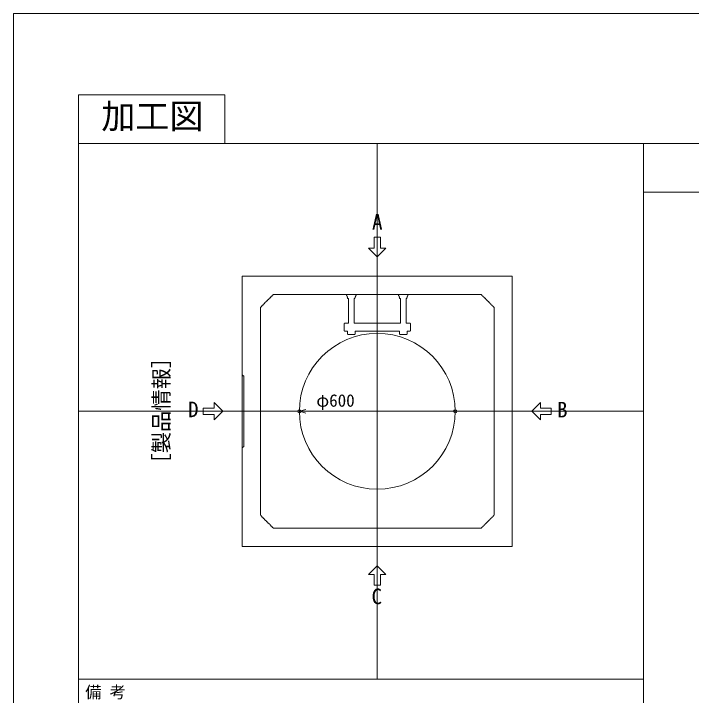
# Model space of a CAD drawing. Units: millimetres, scale not verified. Extents: x -3712 to 3712, y -2625 to 2625.
# Drawn here: x -3712 to -1103, y 0 to 2625 of the extents above; entities that cross this region are included whole.
import ezdxf
from ezdxf.enums import TextEntityAlignment as Align

# ---------------------------------------------------------------- set-up
doc = ezdxf.new("R2010")
doc.units = ezdxf.units.MM
doc.header["$LTSCALE"] = 25
doc.header["$PDMODE"] = 32
doc.header["$PDSIZE"] = 12.5
doc.linetypes.add('LONG_DASHED1', pattern=[7, 6, -1])
for name, color, linetype, lineweight in [('0-0_D-TTL', 7, 'Continuous', 9), ('0-1_Defpoints', 7, 'Continuous', 9), ('0-2_D-TTL-FRAM1', 134, 'Continuous', 9), ('0-3_D-TTL-TXT', 7, 'Continuous', 9), ('0-4_D-STR-TXT', 7, 'Continuous', 9), ('0-5_0', 134, 'Continuous', 9), ('0-6_D-STR-DIM', 3, 'Continuous', 9), ('0-7_D-STR-STR3', 2, 'LONG_DASHED1', 9), ('0-8_D-STR', 7, 'LONG_DASHED1', 9), ('0-9_D-STR-STR1', 7, 'Continuous', 9)]:
    doc.layers.add(name, color=color, linetype=linetype, lineweight=lineweight)
doc.styles.add('ＭＳ ゴシック', font='')
doc.styles.get('ＭＳ ゴシック').set_extended_font_data('MS Gothic')

# ---------------------------------------------------------------- blocks, each defined once
blk = doc.blocks.new('A$C4DE05FD1')
at = {"layer": '0-0_D-TTL', "color": 134}
for p, q in [((5000, 98750), (5000, 5000)), ((5000, 95000), (143500, 95000))]:
    blk.add_line(p, q, dxfattribs=at)
blk.add_lwpolyline([(5000, 98750), (16250, 98750), (16250, 95000)], dxfattribs=at)
at = {"layer": '0-1_Defpoints', "color": 134}
for q in [(0, 0), (148500, 105000)]:
    blk.add_line((0, 105000), q, dxfattribs=at)
at = {"layer": '0-3_D-TTL-TXT', "style": 'ＭＳ ゴシック'}
blk.add_text('加工図', height=1924, dxfattribs=at).set_placement((6749.8, 95559.3), align=Align.BOTTOM_LEFT)
blk = doc.blocks.new('_Open30')
at = {"layer": '0-5_0', "color": 7}
blk.add_line((0, 0), (-25, 0), dxfattribs=at)
blk.add_lwpolyline([(-25, 6.7), (0, 0), (-25, -6.7)], dxfattribs=at)
blk = doc.blocks.new('A$C1BF34DBF')
at = {"layer": '0-7_D-STR-STR3'}
for p, q in [((-2043.8, 0), (-2956.2, 0)), ((-2956.2, 0), (-2956.2, -100)), ((-2043.8, 0), (-2043.8, -100)), ((2043.8, 0), (2956.2, 0)), ((2043.8, 0), (2043.8, -100)), ((2956.2, 0), (2956.2, -100)), ((-2775, -375), (-2850, -375)), ((-2775, -2775), (-2775, -375)), ((-2225, -375), (-2150, -375)), ((-2225, -2775), (-2225, -375)), ((2225, -375), (2150, -375)), ((2225, -2775), (2225, -375)), ((2775, -2775), (2775, -375)), ((2775, -375), (2850, -375)), ((-3187.5, -3475), (-3187.5, -2825)), ((-2775, -2775), (-3137.5, -2775)), ((-2225, -2775), (2225, -2775)), ((2775, -2775), (3137.5, -2775)), ((3187.5, -3475), (3187.5, -2825)), ((-3137.5, -3525), (-2875, -3525)), ((-2875, -3525), (-2875, -3762.5)), ((-2775, -3862.5), (-2225, -3862.5)), ((-2125, -3525), (-2125, -3762.5)), ((-2125, -3525), (2125, -3525)), ((2125, -3525), (2125, -3762.5)), ((2225, -3862.5), (2775, -3862.5)), ((2875, -3525), (2875, -3762.5)), ((3137.5, -3525), (2875, -3525))]:
    blk.add_line(p, q, dxfattribs=at)
for centre, radius, start, end in [((-3348.8, -409.7), 500, 3.97846, 38.27098), ((-1651.2, -409.7), 500, 141.72902, 176.02154), ((1651.2, -409.7), 500, 3.97846, 38.27098), ((3348.8, -409.7), 500, 141.72902, 176.02154), ((-3137.5, -2825), 50, 90, 180), ((3137.5, -2825), 50, 0, 90), ((-3137.5, -3475), 50, 180, 270), ((-2775, -3762.5), 100, 180, 270), ((-2225, -3762.5), 100, 270, 0), ((2225, -3762.5), 100, 180, 270), ((2775, -3762.5), 100, 270, 0), ((3137.5, -3475), 50, 270, 0)]:
    blk.add_arc(centre, radius, start, end, dxfattribs=at)
blk = doc.blocks.new('A$C70CC1A47')
at = {"layer": '0-9_D-STR-STR1', "linetype": 'LONG_DASHED1'}
for p, q in [((0, 3525), (150, 3375)), ((150, -3375), (150, 3375)), ((150, -3375), (0, -3525))]:
    blk.add_line(p, q, dxfattribs=at)
blk = doc.blocks.new('A$C02134B48')
at = {"layer": '0-8_D-STR'}
for p, q in [((-10000, 11250), (-11250, 10000)), ((-10000, 11250), (10000, 11250)), ((10000, 11250), (11250, 10000)), ((-11250, -10000), (-11250, 10000)), ((11250, 10000), (11250, -10000)), ((-10000, -11250), (-11250, -10000)), ((10000, -11250), (11250, -10000)), ((10000, -11250), (-10000, -11250))]:
    blk.add_line(p, q, dxfattribs=at)
at = {"layer": '0-8_D-STR', "linetype": 'Continuous'}
blk.add_lwpolyline([(-13000, 13000), (13000, 13000), (13000, -13000), (-13000, -13000)], close=True, dxfattribs=at)
blk.add_circle((0, 0), 7500, dxfattribs=at)
at = {"layer": '0-9_D-STR-STR1'}
blk.add_blockref('A$C70CC1A47', (-13000, 0), dxfattribs=at)
blk = doc.blocks.new('A$C70677664')
at = {"layer": '0-2_D-TTL-FRAM1'}
for p, q in [((0, 60937.5), (54375, 60937.5)), ((0, 60937.5), (0, 0)), ((54375, 60937.5), (54375, 0)), ((0, 56250), (54375, 56250)), ((0, 24062.5), (54375, 24062.5)), ((7767.9, 24062.5), (7767.9, 14062.5)), ((15535.7, 24062.5), (15535.7, 14062.5)), ((23303.6, 24062.5), (23303.6, 14062.5)), ((31071.4, 24062.5), (31071.4, 14062.5)), ((38839.3, 24062.5), (38839.3, 14062.5)), ((46607.1, 24062.5), (46607.1, 14062.5)), ((0, 21875), (54375, 21875)), ((0, 14062.5), (54375, 14062.5)), ((34062.5, 14062.5), (34062.5, 0)), ((34062.5, 10937.5), (54375, 10937.5)), ((625, 9375), (33125, 9375)), ((625, 4687.5), (33125, 4687.5)), ((0, 0), (54375, 0))]:
    blk.add_line(p, q, dxfattribs=at)
at = {"layer": '0-3_D-TTL-TXT', "style": 'ＭＳ ゴシック'}
for s, height, p in [('備 考', 1143, (643.5, 58775.3)), ('担当営業', 1143, (810.4, 22231.8)), ('受\u3000注', 1143, (9304.7, 22231.8)), ('作\u3000図', 1143, (17072.6, 22231.8)), ('墨だし', 1143, (24913, 22231.8)), ('加\u3000工', 1143, (32608.3, 22231.8)), ('検\u3000査', 1143, (40376.1, 22231.8)), ('完成検査', 1143, (47417.6, 22231.8)), ('お 客 様 ご 確 認 欄', 1203, (36054.1, 11722.2)), ('積込予定日:', 1503, (1460.3, 10731.1)), ('年  月  日', 1503, (43052, 7606.1)), ('納\u3000\u3000\u3000期:', 1503, (1460.3, 6043.6)), ('印', 1954, (50449.1, 1269.3)), ('作\u3000\u3000\u3000図:', 1503, (1460.3, 1356.1))]:
    blk.add_text(s, height=height, dxfattribs=at).set_placement(p, align=Align.BOTTOM_LEFT)
blk = doc.blocks.new('A$C13A32EE1')
at = {"layer": '0-4_D-STR-TXT'}
for p, q in [((187.5, 500), (187.5, 1125)), ((0, 0), (-500, 500)), ((-187.5, 500), (-500, 500)), ((0, 0), (500, 500)), ((187.5, 500), (500, 500))]:
    blk.add_line(p, q, dxfattribs=at)
blk.add_lwpolyline([(187.5, 1125), (-187.5, 1125), (-187.5, 500)], dxfattribs=at)
blk = doc.blocks.new('A$C55C103D5')
at = {"layer": '0-4_D-STR-TXT', "xscale": 1.666667, "yscale": 1.666667}
blk.add_blockref('A$C13A32EE1', (0, 14875), dxfattribs=at)
at = {"layer": '0-4_D-STR-TXT', "yscale": 1.666667}
for p, xscale, rotation in [((-14875, 0), 1.666667, 90), ((14875, 0), -1.666667, 270), ((0, -14875), -1.666667, 180)]:
    blk.add_blockref('A$C13A32EE1', p, dxfattribs=dict(at, xscale=xscale, rotation=rotation))
at = {"layer": '0-4_D-STR-TXT', "style": 'ＭＳ ゴシック'}
for s, p in [('A', (-509.4, 17029)), ('D', (-18219.7, -1014.6)), ('B', (17291.2, -1042.8)), ('C', (-557.8, -19019.3))]:
    blk.add_text(s, height=1503, dxfattribs=at).set_placement(p, align=Align.BOTTOM_LEFT)
blk.add_text('［製品情報］', height=1503, rotation=90, dxfattribs=at).set_placement((-19587.2, -6085.6), align=Align.BOTTOM_LEFT)

msp = doc.modelspace()

# ---------------------------------------------------------------- linework, layer by layer
at = {"layer": '0-1_Defpoints'}
for p in [(-2612.5, 1093.75), (-2012.5, 1093.75)]:
    msp.add_point(p, dxfattribs=at)
at = {"layer": '0-5_0'}
for p, q in [((-2312.5, 62.5), (-2312.5, 2125)), ((-1287.5, 62.5), (-1287.5, 2125)), ((-1287.5, 1937.5), (3462.5, 1937.5)), ((-1287.5, 1093.75), (-3462.5, 1093.75))]:
    msp.add_line(p, q, dxfattribs=at)
at = {"layer": '0-6_D-STR-DIM'}
msp.add_line((-2407.27, 1093.75), (-2587.5, 1093.75), dxfattribs=at)

# ---------------------------------------------------------------- block references
at = {"layer": '0-0_D-TTL'}
for name, p, xscale, yscale in [('A$C4DE05FD1', (-3712.5, -2625), 0.05, 0.05), ('A$C70677664', (-3462.5, -2375), 0.04, 0.04)]:
    msp.add_blockref(name, p, dxfattribs=dict(at, xscale=xscale, yscale=yscale))
at = {"layer": '0-4_D-STR-TXT', "xscale": 0.04, "yscale": 0.04}
msp.add_blockref('A$C55C103D5', (-2312.5, 1093.75), dxfattribs=at)
at = {"layer": '0-6_D-STR-DIM', "rotation": 180}
msp.add_blockref('_Open30', (-2612.5, 1093.75), dxfattribs=at)
at = {"layer": '0-7_D-STR-STR3', "xscale": 0.04, "yscale": 0.04}
msp.add_blockref('A$C1BF34DBF', (-2312.5, 1543.75), dxfattribs=at)
at = {"layer": '0-8_D-STR', "xscale": 0.04, "yscale": 0.04}
msp.add_blockref('A$C02134B48', (-2312.5, 1093.75), dxfattribs=at)

# ---------------------------------------------------------------- texts
at = {"layer": '0-6_D-STR-DIM', "style": 'ＭＳ ゴシック'}
msp.add_text('φ600', height=48.02, dxfattribs=at).set_placement((-2547.19, 1097), align=Align.BOTTOM_LEFT)

doc.saveas('drawing.dxf')
